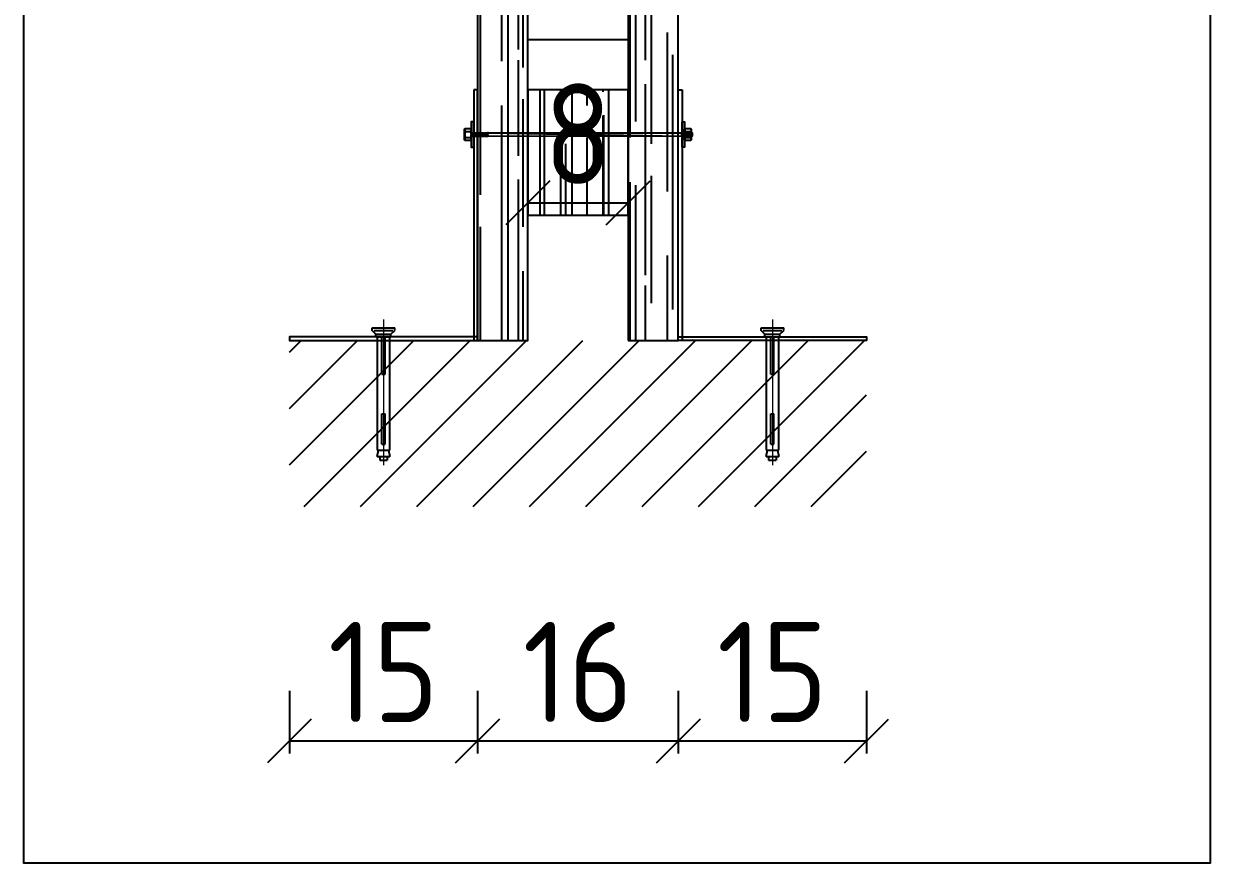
# Model space of a CAD drawing. Header units: centimetres. Extents: x -6116 to 16873, y -2889 to 4505.
# Drawn here: x 204.1 to 298.6, y 1191.2 to 1258.1 of the extents above; entities that cross this region are included whole.
import ezdxf

# ---------------------------------------------------------------- set-up
doc = ezdxf.new("R2010")
doc.units = ezdxf.units.CM
doc.linetypes.add('CENTER', pattern=[50.8, 31.75, -6.35, 6.35, -6.35])
doc.linetypes.add('HIDDEN2', pattern=[0.1875, 0.125, -0.0625])
doc.layers.add('axis', color=40, linetype='CENTER', lineweight=13)
for name, color, linetype in [('D_wood木做櫃', 30, 'Continuous'), ('hardware五金', 221, 'Continuous'), ('hatch填實', 8, 'Continuous'), ('steel piece鐵件', 253, 'Continuous')]:
    doc.layers.add(name, color=color, linetype=linetype)
doc.styles.get("Standard").update_dxf_attribs({"font": 'ISOCP.SHX', "bigfont": 'CHINESET.SHX'})
doc.dimstyles.new('AM_ISO', dxfattribs={"dimtxt": 3.5, "dimasz": 3.5, "dimexe": 1, "dimexo": 1, "dimgap": 1.5, "dimtad": 1, "dimdec": 0, "dimdsep": 46, "dimtxsty": 'Standard', "dimcen": 0, "dimclrd": 256, "dimclre": 256, "dimclrt": 2, "dimadec": 0, "dimazin": 2, "dimtp": 0.1, "dimtm": 0.1, "dimtfac": 0.71, "dimtdec": 0, "dimtmove": 0, "dimatfit": 3, "dimfxl": 1, "dimlwd": -1, "dimlwe": -1, "dimarcsym": 1})

# ---------------------------------------------------------------- blocks, each defined once
blk = doc.blocks.new('_Oblique')
at = {"color": 0, "linetype": 'ByBlock', "lineweight": -2}
blk.add_line((-0.5, -0.5), (0.5, 0.5), dxfattribs=at)
blk = doc.blocks.new('*D221')
at = {"layer": 'DEFPOINTS', "color": 0, "transparency": 16777216}
for p in [(225.23, 1205.912), (240.23, 1205.912), (240.23, 1200.912)]:
    blk.add_point(p, dxfattribs=at)
at = {"layer": 'hatch填實', "linetype": 'ByBlock', "transparency": 16777216}
for p, q in [((225.23, 1204.912), (225.23, 1199.912)), ((240.23, 1204.912), (240.23, 1199.912)), ((225.23, 1200.912), (240.23, 1200.912))]:
    blk.add_line(p, q, dxfattribs=at)
at = {"layer": 'hatch填實', "transparency": 16777216, "xscale": 3.5, "yscale": 3.5, "zscale": 3.5, "rotation": 180}
blk.add_blockref('_Oblique', (225.23, 1200.912), dxfattribs=at)
at = {"layer": 'hatch填實', "transparency": 16777216, "xscale": 3.5, "yscale": 3.5, "zscale": 3.5}
blk.add_blockref('_Oblique', (240.23, 1200.912), dxfattribs=at)
at = {"layer": 'hatch填實', "transparency": 16777216, "insert": (232.73, 1206.412), "char_height": 8, "attachment_point": 5}
blk.add_mtext('15', dxfattribs=at)
blk = doc.blocks.new('_ArchTick')
at = {"color": 0, "linetype": 'ByBlock', "const_width": 0.15}
blk.add_lwpolyline([(-0.5, -0.5), (0.5, 0.5)], dxfattribs=at)
blk = doc.blocks.new('*D222')
at = {"layer": 'DEFPOINTS', "color": 0, "transparency": 16777216}
for p in [(240.23, 1205.912), (256.23, 1205.912), (256.23, 1200.912)]:
    blk.add_point(p, dxfattribs=at)
at = {"layer": 'hatch填實', "linetype": 'ByBlock', "transparency": 16777216}
for p, q in [((240.23, 1204.912), (240.23, 1199.912)), ((256.23, 1204.912), (256.23, 1199.912)), ((240.23, 1200.912), (256.23, 1200.912))]:
    blk.add_line(p, q, dxfattribs=at)
at = {"layer": 'hatch填實', "transparency": 16777216, "xscale": 3.5, "yscale": 3.5, "zscale": 3.5, "rotation": 180}
blk.add_blockref('_Oblique', (240.23, 1200.912), dxfattribs=at)
at = {"layer": 'hatch填實', "transparency": 16777216, "xscale": 3.5, "yscale": 3.5, "zscale": 3.5}
blk.add_blockref('_Oblique', (256.23, 1200.912), dxfattribs=at)
at = {"layer": 'hatch填實', "transparency": 16777216, "insert": (248.23, 1206.412), "char_height": 8, "attachment_point": 5}
blk.add_mtext('16', dxfattribs=at)
blk = doc.blocks.new('*D223')
at = {"layer": 'DEFPOINTS', "color": 0, "transparency": 16777216}
for p in [(256.23, 1205.912), (271.23, 1205.912), (271.23, 1200.912)]:
    blk.add_point(p, dxfattribs=at)
at = {"layer": 'hatch填實', "linetype": 'ByBlock', "transparency": 16777216}
for p, q in [((256.23, 1204.912), (256.23, 1199.912)), ((271.23, 1204.912), (271.23, 1199.912)), ((256.23, 1200.912), (271.23, 1200.912))]:
    blk.add_line(p, q, dxfattribs=at)
at = {"layer": 'hatch填實', "transparency": 16777216, "xscale": 3.5, "yscale": 3.5, "zscale": 3.5, "rotation": 180}
blk.add_blockref('_Oblique', (256.23, 1200.912), dxfattribs=at)
at = {"layer": 'hatch填實', "transparency": 16777216, "xscale": 3.5, "yscale": 3.5, "zscale": 3.5}
blk.add_blockref('_Oblique', (271.23, 1200.912), dxfattribs=at)
at = {"layer": 'hatch填實', "transparency": 16777216, "insert": (263.73, 1206.412), "char_height": 8, "attachment_point": 5}
blk.add_mtext('15', dxfattribs=at)
blk = doc.blocks.new('анкер рамный 100мм')
for p, q in [((-9, 5), (-9, 7)), ((-9, 7), (9, 7)), ((-6, 2), (-9, 5)), ((-7.45, 5), (7.45, 5)), ((-6, 2), (6, 2)), ((-6, 0), (-6, 2)), ((-6, 0), (6, 0)), ((-5, 0), (-5, -90.6)), ((-1.25, -30), (-1.25, 0)), ((-1.25, 0), (1.25, 0)), ((1.25, -30), (1.25, 0)), ((5, -90.6), (5, 0)), ((6, 2), (9, 5)), ((6, 0), (6, 2)), ((9, 5), (9, 7)), ((-1.25, -30), (1.25, -30)), ((-1.25, -85.6), (-1.25, -61.6)), ((-1.25, -61.6), (1.25, -61.6)), ((1.25, -85.6), (1.25, -61.6)), ((-5, -90.6), (5, -90.6)), ((-5, -95.6), (-4, -90.6)), ((-1.25, -85.6), (1.25, -85.6)), ((4, -90.6), (5, -95.6)), ((-5, -95.6), (5, -95.6)), ((-3, -95.6), (-3, -98.6)), ((-3, -98.6), (3, -98.6)), ((3, -95.6), (3, -98.6))]:
    blk.add_line(p, q)
at = {"layer": 'axis', "ltscale": 10}
blk.add_line((0, 13.82), (0, -102.39), dxfattribs=at)
blk = doc.blocks.new('*D225')
at = {"layer": 'DEFPOINTS', "color": 0, "transparency": 16777216}
for p in [(244.23, 1247.853), (252.23, 1247.853), (252.23, 1243.831)]:
    blk.add_point(p, dxfattribs=at)
at = {"layer": 'hatch填實', "linetype": 'ByBlock', "transparency": 16777216}
for p, q in [((244.23, 1246.853), (244.23, 1242.831)), ((252.23, 1246.853), (252.23, 1242.831)), ((244.23, 1243.831), (252.23, 1243.831))]:
    blk.add_line(p, q, dxfattribs=at)
at = {"layer": 'hatch填實', "transparency": 16777216, "xscale": 3.5, "yscale": 3.5, "zscale": 3.5, "rotation": 180}
blk.add_blockref('_Oblique', (244.23, 1243.831), dxfattribs=at)
at = {"layer": 'hatch填實', "transparency": 16777216, "xscale": 3.5, "yscale": 3.5, "zscale": 3.5}
blk.add_blockref('_Oblique', (252.23, 1243.831), dxfattribs=at)
at = {"layer": 'hatch填實', "transparency": 16777216, "insert": (248.23, 1249.331), "char_height": 8, "attachment_point": 5}
blk.add_mtext('8', dxfattribs=at)

msp = doc.modelspace()

# ---------------------------------------------------------------- hatches: boundary and pattern name
at = {"layer": 'hatch填實'}
h = msp.add_hatch(dxfattribs=at)
h.set_pattern_fill('AR-RROOF', color=256, scale=0.1, angle=90)
h.set_pattern_definition([(90, (-2640.226, 1379.334), (-2.54, 5.588), [38.1, -5.08, 12.7, -2.54]), (90, (-2641.496, 1382.7122), (-3.3782, -2.54), [7.62, -0.8382, 15.24, -1.905]), (90, (-2642.385, 1380.604), (-1.7018, 13.208), [20.32, -3.556, 10.16, -2.54])])
h.paths.add_polyline_path([(252.22975, 1232.85265), (256.22975, 1232.85265), (256.22975, 1290.77935), (252.22975, 1290.77935)])
h.paths.add_polyline_path([(240.22975, 1232.85265), (244.22975, 1232.85265), (244.22975, 1290.77935), (240.22975, 1290.77935)])
h.paths.add_polyline_path([(244.22975, 1242.85265), (252.22975, 1242.85265), (252.22975, 1252.85265), (244.22975, 1252.85265)])
h = msp.add_hatch(dxfattribs=at)
h.set_pattern_fill('ANSI31', color=256)
h.set_pattern_definition([(45, (-2640.226, 1379.334), (-2.245064, 2.245064), [])])
h.paths.add_polyline_path([(225.22975, 1232.85265), (271.22975, 1232.85265), (271.22975, 1219.62246), (225.22975, 1219.62246)])

# ---------------------------------------------------------------- linework, layer by layer
at = {"layer": 'D_wood木做櫃'}
for points in [[(240.22975, 1232.85265), (244.22975, 1232.85265), (244.22975, 1290.77935), (240.22975, 1290.77935)], [(252.22975, 1232.85265), (256.22975, 1232.85265), (256.22975, 1290.77935), (252.22975, 1290.77935)], [(244.22975, 1242.85265), (252.22975, 1242.85265), (252.22975, 1252.85265), (244.22975, 1252.85265)]]:
    msp.add_lwpolyline(points, close=True, dxfattribs=at)
at = {"layer": 'hardware五金'}
for p, q in [((239.76199, 1249.40634), (239.78843, 1249.40634)), ((239.81669, 1249.40634), (239.84313, 1249.40634)), ((239.87138, 1249.40634), (239.89783, 1249.40634)), ((239.92608, 1249.40634), (239.95252, 1249.40634)), ((239.26441, 1249.035), (239.66715, 1249.035)), ((239.78445, 1249.14359), (239.81089, 1249.14359)), ((239.83914, 1249.14359), (239.86559, 1249.14359)), ((239.89384, 1249.14359), (239.92029, 1249.14359)), ((239.94854, 1249.14359), (239.97498, 1249.14359)), ((256.79235, 1249.035), (257.19509, 1249.035))]:
    msp.add_line(p, q, dxfattribs=at)
for points in [[(239.92975, 1248.27496), (239.92975, 1250.27496), (239.72975, 1250.27496), (239.72975, 1248.27496)], [(256.52975, 1248.27496), (256.52975, 1250.27496), (256.72975, 1250.27496), (256.72975, 1248.27496)], [(239.72975, 1248.85762), (239.66715, 1248.79502), (239.26441, 1248.79502), (239.20181, 1248.85762), (239.20181, 1249.69231), (239.26441, 1249.75491), (239.66715, 1249.75491), (239.72975, 1249.69231)], [(239.76199, 1249.40634), (239.78445, 1249.14359), (239.77277, 1249.11498), (239.75619, 1249.14359), (239.73374, 1249.40634), (239.74542, 1249.43494)], [(239.81669, 1249.40634), (239.83914, 1249.14359), (239.82746, 1249.11498), (239.81089, 1249.14359), (239.78843, 1249.40634), (239.80011, 1249.43494)], [(239.87138, 1249.40634), (239.89384, 1249.14359), (239.88216, 1249.11498), (239.86559, 1249.14359), (239.84313, 1249.40634), (239.85481, 1249.43494)], [(239.92608, 1249.40634), (239.94854, 1249.14359), (239.93686, 1249.11498), (239.92029, 1249.14359), (239.89783, 1249.40634), (239.90951, 1249.43494)], [(241.07472, 1249.40634), (256.49718, 1249.14359), (241.08549, 1249.11498), (241.06892, 1249.14359), (241.04646, 1249.40634), (241.05815, 1249.43494)], [(256.52941, 1249.40634), (256.55187, 1249.14359), (256.54019, 1249.11498), (256.52362, 1249.14359), (256.50116, 1249.40634), (256.51284, 1249.43494)], [(256.58411, 1249.40634), (256.60657, 1249.14359), (256.59489, 1249.11498), (256.57832, 1249.14359), (256.55586, 1249.40634), (256.56754, 1249.43494)], [(256.63881, 1249.40634), (256.66127, 1249.14359), (256.64959, 1249.11498), (256.63301, 1249.14359), (256.61056, 1249.40634), (256.62224, 1249.43494)], [(256.69351, 1249.40634), (256.71596, 1249.14359), (256.70428, 1249.11498), (256.68771, 1249.14359), (256.66525, 1249.40634), (256.67693, 1249.43494)], [(256.7482, 1249.40634), (256.77066, 1249.14359), (256.75898, 1249.11498), (256.74241, 1249.14359), (256.71995, 1249.40634), (256.73163, 1249.43494)], [(257.25769, 1248.85762), (257.19509, 1248.79502), (256.79235, 1248.79502), (256.72975, 1248.85762), (256.72975, 1249.69231), (256.79235, 1249.75491), (257.19509, 1249.75491), (257.25769, 1249.69231)], [(256.8029, 1249.40634), (256.82536, 1249.14359), (256.81368, 1249.11498), (256.79711, 1249.14359), (256.77465, 1249.40634), (256.78633, 1249.43494)], [(256.8576, 1249.40634), (256.88006, 1249.14359), (256.86837, 1249.11498), (256.8518, 1249.14359), (256.82934, 1249.40634), (256.84103, 1249.43494)], [(256.91229, 1249.40634), (256.93475, 1249.14359), (256.92307, 1249.11498), (256.9065, 1249.14359), (256.88404, 1249.40634), (256.89572, 1249.43494)], [(256.97472, 1249.40634), (256.99718, 1249.14359), (256.98549, 1249.11498), (256.96892, 1249.14359), (256.94646, 1249.40634), (256.95815, 1249.43494)], [(257.02941, 1249.40634), (257.05187, 1249.14359), (257.04019, 1249.11498), (257.02362, 1249.14359), (257.00116, 1249.40634), (257.01284, 1249.43494)], [(257.08411, 1249.40634), (257.10657, 1249.14359), (257.09489, 1249.11498), (257.07832, 1249.14359), (257.05586, 1249.40634), (257.06754, 1249.43494)], [(257.13881, 1249.40634), (257.16127, 1249.14359), (257.14959, 1249.11498), (257.13301, 1249.14359), (257.11056, 1249.40634), (257.12224, 1249.43494)], [(257.19351, 1249.40634), (257.21596, 1249.14359), (257.20428, 1249.11498), (257.18771, 1249.14359), (257.16525, 1249.40634), (257.17693, 1249.43494)], [(257.2482, 1249.40634), (257.27066, 1249.14359), (257.25898, 1249.11498), (257.24241, 1249.14359), (257.21995, 1249.40634), (257.23163, 1249.43494)], [(257.3029, 1249.40634), (257.32536, 1249.14359), (257.31368, 1249.11498), (257.29711, 1249.14359), (257.27465, 1249.40634), (257.28633, 1249.43494)]]:
    msp.add_lwpolyline(points, close=True, dxfattribs=at)
for points in [[(239.26441, 1249.75491, 0.40663724), (239.26441, 1249.51493, 0.20333197), (239.26441, 1249.035, 0.40663724), (239.26441, 1248.79502)], [(239.66715, 1249.75491, -0.40663724), (239.66715, 1249.51493, -0.20333197), (239.66715, 1249.035, -0.40663724), (239.66715, 1248.79502)], [(256.79235, 1249.75491, 0.40663724), (256.79235, 1249.51493, 0.20333197), (256.79235, 1249.035, 0.40663724), (256.79235, 1248.79502)], [(257.19509, 1249.75491, -0.40663724), (257.19509, 1249.51493, -0.20333197), (257.19509, 1249.035, -0.40663724), (257.19509, 1248.79502)]]:
    msp.add_lwpolyline(points, format="xyb", dxfattribs=at)
for points in [[(239.26441, 1249.51493), (239.66715, 1249.51493)], [(239.72975, 1249.40634), (239.73374, 1249.40634)], [(239.72975, 1249.40634), (239.72975, 1249.14359), (239.75619, 1249.14359)], [(241.02002, 1249.40634), (241.04646, 1249.40634)], [(241.07472, 1249.40634), (256.50116, 1249.40634)], [(256.52941, 1249.40634), (256.55586, 1249.40634)], [(256.58411, 1249.40634), (256.61056, 1249.40634)], [(256.63881, 1249.40634), (256.66525, 1249.40634)], [(256.69351, 1249.40634), (256.71995, 1249.40634)], [(256.7482, 1249.40634), (256.77465, 1249.40634)], [(256.79235, 1249.51493), (257.19509, 1249.51493)], [(256.8029, 1249.40634), (256.82934, 1249.40634)], [(256.8576, 1249.40634), (256.88404, 1249.40634)], [(256.92002, 1249.40634), (256.94646, 1249.40634)], [(256.97472, 1249.40634), (257.00116, 1249.40634)], [(257.02941, 1249.40634), (257.05586, 1249.40634)], [(257.08411, 1249.40634), (257.11056, 1249.40634)], [(257.13881, 1249.40634), (257.16525, 1249.40634)], [(257.19351, 1249.40634), (257.21995, 1249.40634)], [(257.2482, 1249.40634), (257.27465, 1249.40634)], [(257.3029, 1249.40634), (257.32282, 1249.40634), (257.32986, 1249.3993), (257.32986, 1249.15062), (257.32516, 1249.14593)], [(241.04248, 1249.14359), (241.06892, 1249.14359)], [(256.49718, 1249.14359), (256.52362, 1249.14359)], [(256.55187, 1249.14359), (256.57832, 1249.14359)], [(256.60657, 1249.14359), (256.63301, 1249.14359)], [(256.66127, 1249.14359), (256.68771, 1249.14359)], [(256.71596, 1249.14359), (256.74241, 1249.14359)], [(256.77066, 1249.14359), (256.79711, 1249.14359)], [(256.82536, 1249.14359), (256.8518, 1249.14359)], [(256.88006, 1249.14359), (256.9065, 1249.14359)], [(256.94248, 1249.14359), (256.96892, 1249.14359)], [(256.99718, 1249.14359), (257.02362, 1249.14359)], [(257.05187, 1249.14359), (257.07832, 1249.14359)], [(257.10657, 1249.14359), (257.13301, 1249.14359)], [(257.16127, 1249.14359), (257.18771, 1249.14359)], [(257.21596, 1249.14359), (257.24241, 1249.14359)], [(257.27066, 1249.14359), (257.29711, 1249.14359)]]:
    msp.add_lwpolyline(points, dxfattribs=at)
at = {"layer": 'hardware五金', "linetype": 'HIDDEN2'}
for points in [[(239.98078, 1249.40634), (240.00324, 1249.14359), (239.99155, 1249.11498), (239.97498, 1249.14359), (239.95252, 1249.40634), (239.96421, 1249.43494)], [(240.03547, 1249.40634), (240.05793, 1249.14359), (240.04625, 1249.11498), (240.02968, 1249.14359), (240.00722, 1249.40634), (240.0189, 1249.43494)], [(240.09017, 1249.40634), (240.11263, 1249.14359), (240.10095, 1249.11498), (240.08438, 1249.14359), (240.06192, 1249.40634), (240.0736, 1249.43494)], [(240.14487, 1249.40634), (240.16733, 1249.14359), (240.15564, 1249.11498), (240.13907, 1249.14359), (240.11661, 1249.40634), (240.1283, 1249.43494)], [(240.19956, 1249.40634), (240.22202, 1249.14359), (240.21034, 1249.11498), (240.19377, 1249.14359), (240.17131, 1249.40634), (240.18299, 1249.43494)], [(240.25426, 1249.40634), (240.27672, 1249.14359), (240.26504, 1249.11498), (240.24847, 1249.14359), (240.22601, 1249.40634), (240.23769, 1249.43494)], [(240.30896, 1249.40634), (240.33142, 1249.14359), (240.31974, 1249.11498), (240.30316, 1249.14359), (240.28071, 1249.40634), (240.29239, 1249.43494)], [(240.36366, 1249.40634), (240.38611, 1249.14359), (240.37443, 1249.11498), (240.35786, 1249.14359), (240.3354, 1249.40634), (240.34708, 1249.43494)], [(240.41835, 1249.40634), (240.44081, 1249.14359), (240.42913, 1249.11498), (240.41256, 1249.14359), (240.3901, 1249.40634), (240.40178, 1249.43494)], [(240.47305, 1249.40634), (240.49551, 1249.14359), (240.48383, 1249.11498), (240.46726, 1249.14359), (240.4448, 1249.40634), (240.45648, 1249.43494)], [(240.52775, 1249.40634), (240.55021, 1249.14359), (240.53852, 1249.11498), (240.52195, 1249.14359), (240.49949, 1249.40634), (240.51118, 1249.43494)], [(240.58244, 1249.40634), (240.6049, 1249.14359), (240.59322, 1249.11498), (240.57665, 1249.14359), (240.55419, 1249.40634), (240.56587, 1249.43494)], [(240.63714, 1249.40634), (240.6596, 1249.14359), (240.64792, 1249.11498), (240.63135, 1249.14359), (240.60889, 1249.40634), (240.62057, 1249.43494)], [(240.69184, 1249.40634), (240.7143, 1249.14359), (240.70262, 1249.11498), (240.68604, 1249.14359), (240.66359, 1249.40634), (240.67527, 1249.43494)], [(240.74653, 1249.40634), (240.76899, 1249.14359), (240.75731, 1249.11498), (240.74074, 1249.14359), (240.71828, 1249.40634), (240.72996, 1249.43494)], [(240.80123, 1249.40634), (240.82369, 1249.14359), (240.81201, 1249.11498), (240.79544, 1249.14359), (240.77298, 1249.40634), (240.78466, 1249.43494)], [(240.85593, 1249.40634), (240.87839, 1249.14359), (240.86671, 1249.11498), (240.85014, 1249.14359), (240.82768, 1249.40634), (240.83936, 1249.43494)], [(240.91063, 1249.40634), (240.93309, 1249.14359), (240.9214, 1249.11498), (240.90483, 1249.14359), (240.88237, 1249.40634), (240.89405, 1249.43494)], [(240.96532, 1249.40634), (240.98778, 1249.14359), (240.9761, 1249.11498), (240.95953, 1249.14359), (240.93707, 1249.40634), (240.94875, 1249.43494)], [(241.02002, 1249.40634), (241.04248, 1249.14359), (241.0308, 1249.11498), (241.01423, 1249.14359), (240.99177, 1249.40634), (241.00345, 1249.43494)]]:
    msp.add_lwpolyline(points, close=True, dxfattribs=at)
at = {"layer": 'hardware五金', "linetype": 'Continuous'}
for points in [[(239.98078, 1249.40634), (240.00722, 1249.40634)], [(240.03547, 1249.40634), (240.06192, 1249.40634)], [(240.09017, 1249.40634), (240.11661, 1249.40634)], [(240.14487, 1249.40634), (240.17131, 1249.40634)], [(240.19956, 1249.40634), (240.22601, 1249.40634)], [(240.25426, 1249.40634), (240.28071, 1249.40634)], [(240.30896, 1249.40634), (240.3354, 1249.40634)], [(240.36366, 1249.40634), (240.3901, 1249.40634)], [(240.41835, 1249.40634), (240.4448, 1249.40634)], [(240.47305, 1249.40634), (240.49949, 1249.40634)], [(240.52775, 1249.40634), (240.55419, 1249.40634)], [(240.58244, 1249.40634), (240.60889, 1249.40634)], [(240.63714, 1249.40634), (240.66359, 1249.40634)], [(240.69184, 1249.40634), (240.71828, 1249.40634)], [(240.74653, 1249.40634), (240.77298, 1249.40634)], [(240.80123, 1249.40634), (240.82768, 1249.40634)], [(240.85593, 1249.40634), (240.88237, 1249.40634)], [(240.91063, 1249.40634), (240.93707, 1249.40634)], [(240.96532, 1249.40634), (240.99177, 1249.40634)], [(240.00324, 1249.14359), (240.02968, 1249.14359)], [(240.05793, 1249.14359), (240.08438, 1249.14359)], [(240.11263, 1249.14359), (240.13907, 1249.14359)], [(240.16733, 1249.14359), (240.19377, 1249.14359)], [(240.22202, 1249.14359), (240.24847, 1249.14359)], [(240.27672, 1249.14359), (240.30316, 1249.14359)], [(240.33142, 1249.14359), (240.35786, 1249.14359)], [(240.38611, 1249.14359), (240.41256, 1249.14359)], [(240.44081, 1249.14359), (240.46726, 1249.14359)], [(240.49551, 1249.14359), (240.52195, 1249.14359)], [(240.55021, 1249.14359), (240.57665, 1249.14359)], [(240.6049, 1249.14359), (240.63135, 1249.14359)], [(240.6596, 1249.14359), (240.68604, 1249.14359)], [(240.7143, 1249.14359), (240.74074, 1249.14359)], [(240.76899, 1249.14359), (240.79544, 1249.14359)], [(240.82369, 1249.14359), (240.85014, 1249.14359)], [(240.87839, 1249.14359), (240.90483, 1249.14359)], [(240.93309, 1249.14359), (240.95953, 1249.14359)], [(240.98778, 1249.14359), (241.01423, 1249.14359)]]:
    msp.add_lwpolyline(points, dxfattribs=at)
at = {"layer": 'hatch填實'}
for points in [[(204.06033, 1317.15614), (298.62665, 1317.15614), (298.62665, 1191.15719), (204.06033, 1191.15719)], [(244.22975, 1256.85265), (252.22975, 1256.85265), (252.22975, 1252.85265), (244.22975, 1252.85265)]]:
    msp.add_lwpolyline(points, close=True, dxfattribs=at)
at = {"layer": 'steel piece鐵件'}
for points in [[(239.92975, 1252.85265), (239.92975, 1232.85265), (240.22975, 1232.85265), (240.22975, 1252.85265)], [(256.52975, 1252.85265), (256.52975, 1232.85265), (256.22975, 1232.85265), (256.22975, 1252.85265)], [(240.22975, 1233.15265), (225.22975, 1233.15265), (225.22975, 1232.85265), (240.22975, 1232.85265)], [(256.22975, 1233.15265), (271.22975, 1233.15265), (271.22975, 1232.85265), (256.22975, 1232.85265)]]:
    msp.add_lwpolyline(points, close=True, dxfattribs=at)

# ---------------------------------------------------------------- block references
at = {"layer": 'hardware五金', "xscale": 0.1, "yscale": 0.1, "zscale": 0.1}
for p in [(232.72975, 1233.15265), (263.72975, 1233.15265)]:
    msp.add_blockref('анкер рамный 100мм', p, dxfattribs=at)

# ---------------------------------------------------------------- dimensions: what is measured, and where the dimension line sits
at = {"layer": 'hatch填實'}
for base, p1, p2, override, picture, middle in [((252.22975, 1243.83081), (244.22975, 1247.85265), (252.22975, 1247.85265), {"dimtxt": 8, "dimblk": 'Oblique', "dimclrt": 256, "dimtdec": 2, "dimldrblk": 'ArchTick', "dimfxl": 10, "dimfxlon": 1}, '*D225', (248.22975, 1249.33081)), ((240.22975, 1200.91234), (225.22975, 1205.91234), (240.22975, 1205.91234), {"dimtxt": 8, "dimblk": 'Oblique', "dimclrt": 256, "dimtdec": 2, "dimldrblk": 'ArchTick', "dimfxl": 10, "dimfxlon": 1}, '*D221', (232.72975, 1206.41234)), ((256.22975, 1200.91234), (240.22975, 1205.91234), (256.22975, 1205.91234), {"dimtxt": 8, "dimblk": 'Oblique', "dimclrt": 256, "dimtdec": 2, "dimtmove": 1, "dimldrblk": 'ArchTick', "dimfxl": 10, "dimfxlon": 1}, '*D222', (248.22975, 1206.41234)), ((271.22975, 1200.91234), (256.22975, 1205.91234), (271.22975, 1205.91234), {"dimtxt": 8, "dimblk": 'Oblique', "dimclrt": 256, "dimtdec": 2, "dimtmove": 1, "dimldrblk": 'ArchTick', "dimfxl": 10, "dimfxlon": 1}, '*D223', (263.72975, 1206.41234))]:
    dim = msp.add_linear_dim(base=base, p1=p1, p2=p2, dimstyle='AM_ISO', override=override, dxfattribs=at)
    dim.commit()
    dim.dimension.update_dxf_attribs({"geometry": picture, "text_midpoint": middle})

doc.saveas('drawing.dxf')
